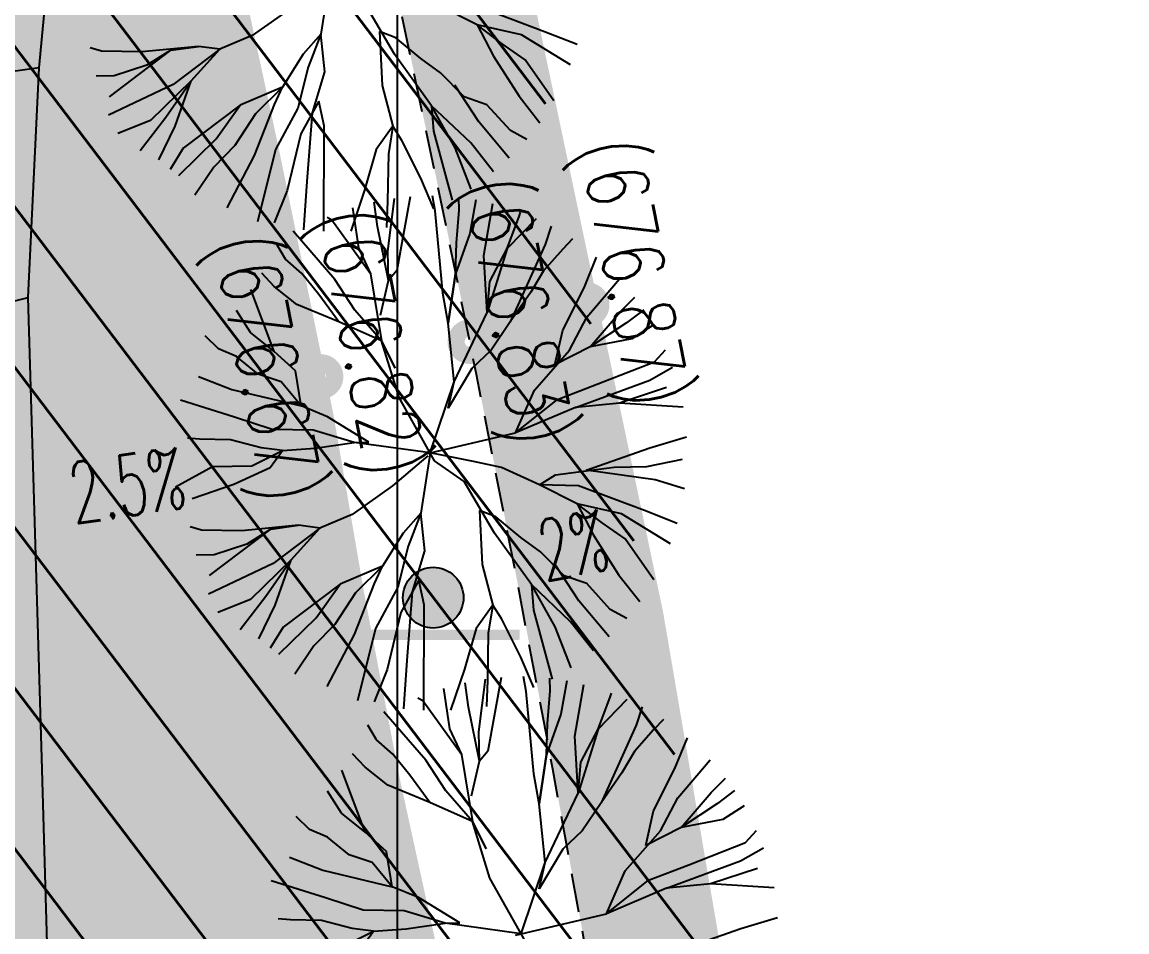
# Model space of a CAD drawing. Extents: x 352140 to 354978, y 6304672 to 6307963.
# Drawn here: x 352293.86 to 352311.93, y 6305826.88 to 6305841.76 of the extents above; entities that cross this region are included whole.
import ezdxf
from ezdxf.enums import TextEntityAlignment as Align

# ---------------------------------------------------------------- set-up
doc = ezdxf.new("R2010")
doc.units = 0
for name, pattern in [('CENTER', [50.8, 31.75, -6.35, 6.35, -6.35]), ('CONTINUOS', [0]), ('DASHDOT', [1, 0.5, -0.25, 0, -0.25]), ('DASHDOTX2', [2, 1, -0.5, 0, -0.5]), ('DASHED', [19.05, 12.7, -6.35])]:
    doc.linetypes.add(name, pattern=pattern)
doc.layers.get('0').update_dxf_attribs({"linetype": 'CONTINUOUS'})
for name, color, linetype in [('00-S2_ALL AREA APORTANTES', 150, 'CONTINUOUS'), ('00_Demarc_Señal Proyectada', 1, 'CONTINUOUS'), ('01_Dem Ext_Transl_niv.anillo', 130, 'CONTINUOUS'), ('02_Geo ext_Eje', 4, 'CONTINUOUS'), ('03_Pav ext_Escurrimiento', 2, 'CONTINUOUS'), ('03_Pav ext_HCV', 34, 'CONTINUOUS'), ('03_Pav ext_Vereda HC', 42, 'CONTINUOUS'), ('03_Pav proy_Solera Tipo A', 1, 'CONTINUOUS'), ('03_S2_Pav ext_Borde vereda', 7, 'CONTINUOUS'), ('03_S3_Pav ext_Cota', 2, 'CONTINUOUS'), ('1-coordenadas', 8, 'CONTINUOUS'), ('Paisajismo', 253, 'CONTINUOUS')]:
    doc.layers.add(name, color=color, linetype=linetype)
doc.layers.add('0_ASD_LINEA OFICIAL', color=253, linetype='DASHDOT', lineweight=20)
doc.layers.add('EJE PROYECTADO', color=7, linetype='DASHDOTX2', lineweight=15)
doc.styles.add('JPG_2MM', font='simplex.shx', dxfattribs={"height": 1})
doc.styles.add('ROMANS', font='romans.shx', dxfattribs={"width": 0.75})
doc.linetypes.add('CERCO_LINE', pattern='A,0.5,-0.2,[" X ",STANDARD,S=0.1,R=0,X=-0.1,Y=-0.05],-0.25', length=0.95)

# ---------------------------------------------------------------- blocks, each defined once
blk = doc.blocks.new('COORDENADAS')
at = {"layer": '1-coordenadas'}
blk.add_line((120, -900.625), (120, -0.625), dxfattribs=at)
blk = doc.blocks.new('*U877')
h = blk.add_hatch(color=256)
edge = h.paths.add_edge_path()
edge.add_ellipse((0, 0), major_axis=(-0.419, 0.419), ratio=1, start_angle=0, end_angle=360)
at = {"const_width": 0.2}
blk.add_lwpolyline([(-1.528, -0.727), (1.686, -0.723)], dxfattribs=at)
blk.add_ellipse((0, 0), major_axis=(-0.419, 0.419), ratio=1, start_param=3.927291289987745, end_param=10.21047659716733)
blk = doc.blocks.new('*U962')
at = {"layer": 'EJE PROYECTADO', "color": 7, "linetype": 'DASHDOT', "lineweight": 15, "ltscale": 4}
blk.add_arc((351858.011, 6305746.838), 442.658, 6.37614, 13.02471, dxfattribs=at)
blk = doc.blocks.new('A$C27410629')
at = {"true_color": 0x136734, "transparency": 33554559}
h = blk.add_hatch(dxfattribs=at)
h.set_pattern_fill('ANSI31', color=116, scale=0.5)
h.set_pattern_definition([(45, (-8759.5625, -519.1036), (-1.12253202, 1.12253202), [])])
h.paths.add_polyline_path([(137.507, 1252.464, 0.117627), (109.815, 1254.194, 0.066925), (94.445, 1249.334, 0.315349), (64.302, 1196.27, 0.022683), (65.729, 1185.31), (112.36, 1218.953), (153.478, 1161.962), (172.105, 1139.481), (187.958, 1141.808), (193.565, 1120.466), (224.198, 1050.129), (250.62, 989.479), (268.153, 972.735, 0.000007), (291.49, 983.299), (238.195, 1105.634), (205.293, 1181.112), (177.053, 1197.652)])
at = {"layer": '0_ASD_LINEA OFICIAL', "ltscale": 8}
blk.add_lwpolyline([(114.93, 875.699, 0.5, 0.5, 0), (112.824, 906.075, 0.5, 0.5, -0.0184), (112.379, 919.826, 0.5, 0.5, 0.017004), (112.185, 927.286, 0.5, 0.5, 0), (111.349, 941.81, 0.5, 0.5, 0), (108.727, 988.666, 0.5, 0.5, 0), (107.487, 1010.673, 0.5, 0.5, 0.013752), (105.397, 1035.562, 0.5, 0.5, 0.029078), (96.497, 1087.587, 0.5, 0.5, 0)], format="xyseb", dxfattribs=at)
blk = doc.blocks.new('1.0 - LO RECABARREN LOTEO PARQUE - VEGETACION PROPUESTA ETAPA MUNICIPAL')
at = {"layer": 'Paisajismo', "color": 251}
for p, q in [((352298.898, 6305842.544), (352298.745, 6305841.56)), ((352299.953, 6305841.235), (352299.456, 6305842.081)), ((352298.282, 6305842.005), (352297.624, 6305841.538)), ((352301.306, 6305841.715), (352300.686, 6305842.024)), ((352302.403, 6305841.602), (352301.327, 6305842.009)), ((352302.029, 6305841.552), (352301.306, 6305841.715)), ((352301.306, 6305841.715), (352301.573, 6305841.201)), ((352301.712, 6305841.402), (352301.306, 6305841.715)), ((352297.624, 6305841.538), (352297.094, 6305841.315)), ((352298.745, 6305841.56), (352298.457, 6305841.234)), ((352298.745, 6305841.56), (352298.541, 6305841.021)), ((352298.745, 6305841.56), (352298.745, 6305841.56)), ((352298.81, 6305840.946), (352298.745, 6305841.56)), ((352299.705, 6305841.605), (352299.749, 6305840.723)), ((352299.974, 6305841.503), (352299.705, 6305841.605)), ((352302.832, 6305841.061), (352302.029, 6305841.552)), ((352302.941, 6305841.391), (352302.403, 6305841.602)), ((352296.746, 6305841.362), (352295.819, 6305841.274)), ((352296.293, 6305841.3), (352296.746, 6305841.362)), ((352296.746, 6305841.362), (352296.293, 6305841.3)), ((352297.094, 6305841.315), (352296.746, 6305841.362)), ((352300.381, 6305841.163), (352299.974, 6305841.503)), ((352302.091, 6305841.142), (352301.712, 6305841.402)), ((352295.156, 6305841.281), (352294.974, 6305841.338)), ((352295.819, 6305841.274), (352295.156, 6305841.281)), ((352295.29, 6305840.539), (352296.293, 6305841.3)), ((352296.293, 6305841.3), (352295.897, 6305841.052)), ((352297.094, 6305841.315), (352296.33, 6305840.739)), ((352296.623, 6305840.798), (352297.094, 6305841.315)), ((352298.457, 6305841.234), (352298.12, 6305840.693)), ((352300.556, 6305840.391), (352299.953, 6305841.235)), ((352301.573, 6305841.201), (352301.988, 6305840.545)), ((352295.897, 6305841.052), (352295.366, 6305840.881)), ((352298.541, 6305841.021), (352298.367, 6305840.35)), ((352300.706, 6305840.929), (352300.381, 6305841.163)), ((352302.556, 6305840.471), (352302.091, 6305841.142)), ((352295.366, 6305840.881), (352295.072, 6305840.876)), ((352298.609, 6305840.274), (352298.81, 6305840.946)), ((352301.088, 6305840.535), (352300.706, 6305840.929)), ((352296.33, 6305840.739), (352295.271, 6305840.238)), ((352296.623, 6305840.798), (352295.961, 6305840.149)), ((352296.207, 6305840.202), (352296.623, 6305840.798)), ((352296.365, 6305840.056), (352296.623, 6305840.798)), ((352298.12, 6305840.693), (352297.425, 6305840.398)), ((352298.12, 6305840.693), (352297.675, 6305840.257)), ((352297.988, 6305840.409), (352298.12, 6305840.693)), ((352299.749, 6305840.723), (352299.922, 6305840.059)), ((352301.332, 6305840.13), (352300.938, 6305840.726)), ((352298.711, 6305840.463), (352298.419, 6305839.934)), ((352298.799, 6305840.062), (352298.711, 6305840.463)), ((352301.464, 6305840.408), (352301.088, 6305840.535)), ((352301.988, 6305840.545), (352302.328, 6305840.113)), ((352297.425, 6305840.398), (352296.493, 6305839.697)), ((352297.033, 6305839.848), (352297.425, 6305840.398)), ((352297.662, 6305839.578), (352297.988, 6305840.409)), ((352298.367, 6305840.35), (352298.006, 6305839.675)), ((352298.523, 6305839.15), (352298.609, 6305840.274)), ((352301.197, 6305839.785), (352300.556, 6305840.391)), ((352300.556, 6305840.391), (352300.59, 6305839.975)), ((352300.943, 6305839.704), (352300.556, 6305840.391)), ((352301.846, 6305839.988), (352301.464, 6305840.408)), ((352295.961, 6305840.149), (352295.422, 6305839.938)), ((352295.79, 6305839.66), (352296.207, 6305840.202)), ((352297.675, 6305840.257), (352297.337, 6305839.743)), ((352301.826, 6305839.536), (352301.332, 6305840.13)), ((352296.094, 6305839.508), (352296.365, 6305840.056)), ((352298.419, 6305839.934), (352298.195, 6305839.004)), ((352298.793, 6305838.342), (352298.799, 6305840.062)), ((352299.922, 6305840.059), (352299.651, 6305839.676)), ((352299.922, 6305840.059), (352299.85, 6305839.603)), ((352300.07, 6305839.824), (352299.922, 6305840.059)), ((352300.59, 6305839.975), (352300.896, 6305838.845)), ((352302.115, 6305839.837), (352301.846, 6305839.988)), ((352296.421, 6305839.252), (352297.033, 6305839.848)), ((352297.337, 6305839.743), (352296.997, 6305839.389)), ((352300.384, 6305839.206), (352300.07, 6305839.824)), ((352301.568, 6305839.309), (352301.197, 6305839.785)), ((352296.493, 6305839.697), (352296.278, 6305839.35)), ((352297.215, 6305838.724), (352297.662, 6305839.578)), ((352298.006, 6305839.675), (352297.708, 6305838.494)), ((352299.651, 6305839.676), (352299.462, 6305839.008)), ((352299.85, 6305839.603), (352299.838, 6305838.828)), ((352301.205, 6305839.029), (352300.943, 6305839.704)), ((352296.997, 6305839.389), (352296.685, 6305838.929)), ((352300.594, 6305838.707), (352300.384, 6305839.206)), ((352298.195, 6305839.004), (352297.984, 6305838.477)), ((352298.469, 6305838.362), (352298.523, 6305839.15)), ((352299.462, 6305839.008), (352299.234, 6305838.339)), ((352299.838, 6305838.828), (352299.819, 6305838.4)), ((352299.843, 6305838.015), (352299.951, 6305838.876)), ((352300.207, 6305838.904), (352299.99, 6305837.696)), ((352300.615, 6305838.674), (352300.574, 6305838.917)), ((352301.008, 6305838.684), (352301.004, 6305838.891)), ((352301.284, 6305838.85), (352301.185, 6305838.302)), ((352299.264, 6305838.721), (352299.364, 6305838.065)), ((352299.674, 6305838.415), (352299.62, 6305838.816)), ((352300.741, 6305837.328), (352300.615, 6305838.674)), ((352300.965, 6305838.149), (352301.008, 6305838.684)), ((352301.413, 6305837.944), (352301.562, 6305838.79)), ((352301.998, 6305838.596), (352302.014, 6305838.648)), ((352298.928, 6305838.521), (352298.847, 6305838.564)), ((352299.559, 6305837.641), (352298.928, 6305838.521)), ((352301.795, 6305838.057), (352301.998, 6305838.596)), ((352302.266, 6305838.544), (352301.795, 6305838.057)), ((352298.973, 6305837.55), (352298.291, 6305838.339)), ((352299.852, 6305837.533), (352299.674, 6305838.415)), ((352301.185, 6305838.302), (352300.948, 6305837.64)), ((352302.516, 6305838.42), (352302.415, 6305838.124)), ((352298.166, 6305837.882), (352298.028, 6305838.12)), ((352300.948, 6305837.64), (352300.965, 6305838.149)), ((352302.415, 6305838.124), (352301.971, 6305837.13)), ((352302.862, 6305838.214), (352302.703, 6305838.048)), ((352299.364, 6305838.065), (352299.559, 6305837.641)), ((352299.852, 6305837.533), (352299.843, 6305838.015)), ((352301.467, 6305837.009), (352301.413, 6305837.944)), ((352301.795, 6305838.057), (352301.467, 6305837.009)), ((352301.511, 6305837.517), (352301.795, 6305838.057)), ((352302.703, 6305838.048), (352302.389, 6305837.694)), ((352298.437, 6305837.647), (352298.166, 6305837.882)), ((352303.052, 6305837.412), (352303.258, 6305837.915)), ((352297.983, 6305837.437), (352297.778, 6305837.654)), ((352298.711, 6305837.304), (352298.437, 6305837.647)), ((352299.559, 6305837.641), (352299.74, 6305836.549)), ((352299.99, 6305837.696), (352299.852, 6305837.533)), ((352300.83, 6305836.837), (352300.948, 6305837.64)), ((352300.948, 6305837.64), (352300.83, 6305836.837)), ((352302.389, 6305837.694), (352302.182, 6305837.343)), ((352303.098, 6305836.933), (352303.63, 6305837.558)), ((352297.983, 6305836.37), (352297.601, 6305837.385)), ((352298.351, 6305837.142), (352297.983, 6305837.437)), ((352299.303, 6305837.048), (352298.973, 6305837.55)), ((352299.722, 6305836.967), (352299.852, 6305837.533)), ((352301.467, 6305837.009), (352301.511, 6305837.517)), ((352302.703, 6305836.721), (352303.052, 6305837.412)), ((352299.04, 6305836.856), (352298.711, 6305837.304)), ((352300.83, 6305836.837), (352300.741, 6305837.328)), ((352302.182, 6305837.343), (352301.844, 6305836.856)), ((352303.643, 6305837.021), (352303.881, 6305837.258)), ((352297.595, 6305836.685), (352297.367, 6305837.043)), ((352299.04, 6305836.856), (352298.351, 6305837.142)), ((352299.74, 6305836.549), (352299.303, 6305837.048)), ((352301.971, 6305837.13), (352301.844, 6305836.856)), ((352303.151, 6305836.448), (352303.643, 6305837.021)), ((352304.028, 6305837.052), (352303.747, 6305836.841)), ((352299.74, 6305836.549), (352299.04, 6305836.856)), ((352300.928, 6305835.876), (352300.83, 6305836.837)), ((352301.185, 6305836.416), (352301.467, 6305837.009)), ((352301.844, 6305836.856), (352301.532, 6305836.395)), ((352302.814, 6305836.393), (352303.098, 6305836.933)), ((352303.747, 6305836.841), (352303.151, 6305836.448)), ((352297.983, 6305836.37), (352297.595, 6305836.685)), ((352302.573, 6305836.155), (352302.703, 6305836.721)), ((352304.182, 6305836.803), (352303.832, 6305836.581)), ((352297.072, 6305836.418), (352296.854, 6305836.628)), ((352299.962, 6305836.099), (352299.74, 6305836.549)), ((352299.74, 6305836.549), (352299.962, 6305836.099)), ((352300.025, 6305835.619), (352299.74, 6305836.549)), ((352303.832, 6305836.581), (352303.151, 6305836.448)), ((352297.368, 6305836.29), (352297.072, 6305836.418)), ((352297.721, 6305836.003), (352297.368, 6305836.29)), ((352298.331, 6305836.055), (352297.983, 6305836.37)), ((352300.928, 6305835.876), (352301.185, 6305836.416)), ((352301.532, 6305836.395), (352301.217, 6305836.096)), ((352302.239, 6305835.741), (352302.814, 6305836.393)), ((352303.151, 6305836.448), (352302.573, 6305836.155)), ((352304.206, 6305836.205), (352304.385, 6305836.401)), ((352303.279, 6305835.841), (352304.206, 6305836.205)), ((352304.126, 6305835.903), (352304.498, 6305836.116)), ((352296.744, 6305835.964), (352297.291, 6305835.753)), ((352298.097, 6305835.876), (352297.721, 6305836.003)), ((352298.425, 6305835.482), (352298.331, 6305836.055)), ((352301.217, 6305836.096), (352300.829, 6305835.447)), ((352297.291, 6305835.753), (352298.425, 6305835.482)), ((352298.425, 6305835.482), (352298.097, 6305835.876)), ((352300.534, 6305834.713), (352300.928, 6305835.876)), ((352300.829, 6305835.447), (352300.928, 6305835.876)), ((352302.616, 6305835.588), (352303.279, 6305835.841)), ((352302.912, 6305835.459), (352304.126, 6305835.903)), ((352304.401, 6305835.782), (352303.632, 6305835.527)), ((352297.333, 6305835.301), (352296.447, 6305835.578)), ((352300.605, 6305834.587), (352300.025, 6305835.619)), ((352301.932, 6305835.04), (352302.239, 6305835.741)), ((352301.932, 6305835.04), (352302.616, 6305835.588)), ((352298.425, 6305835.482), (352298.425, 6305835.482)), ((352298.856, 6305835.303), (352298.425, 6305835.482)), ((352302.912, 6305835.459), (352301.932, 6305835.04)), ((352303.632, 6305835.527), (352302.912, 6305835.459)), ((352303.632, 6305835.527), (352302.912, 6305835.459)), ((352304.672, 6305835.46), (352303.632, 6305835.527)), ((352297.951, 6305835.099), (352297.333, 6305835.301)), ((352299.531, 6305834.888), (352298.856, 6305835.303)), ((352298.619, 6305835.084), (352297.951, 6305835.099)), ((352299.291, 6305834.883), (352298.619, 6305835.084)), ((352300.443, 6305834.691), (352301.932, 6305835.04)), ((352296.763, 6305834.938), (352296.562, 6305834.955)), ((352297.266, 6305834.928), (352296.763, 6305834.938)), ((352297.772, 6305834.796), (352297.266, 6305834.928)), ((352298.652, 6305834.791), (352299.291, 6305834.883)), ((352299.291, 6305834.883), (352299.531, 6305834.888)), ((352300.534, 6305834.713), (352299.291, 6305834.883)), ((352304.127, 6305834.796), (352304.73, 6305834.977)), ((352297.615, 6305834.504), (352298.118, 6305834.754)), ((352298.118, 6305834.754), (352297.772, 6305834.796)), ((352297.919, 6305834.477), (352298.118, 6305834.754)), ((352298.118, 6305834.754), (352298.652, 6305834.791)), ((352300.497, 6305834.666), (352299.918, 6305834.174)), ((352300.534, 6305834.713), (352300.381, 6305833.728)), ((352301.246, 6305834.573), (352300.534, 6305834.713)), ((352303.088, 6305834.434), (352304.127, 6305834.796)), ((352296.367, 6305834.16), (352296.975, 6305834.492)), ((352296.975, 6305834.492), (352297.615, 6305834.504)), ((352301.092, 6305834.249), (352300.605, 6305834.587)), ((352301.702, 6305834.475), (352301.246, 6305834.573)), ((352302.586, 6305834.358), (352303.545, 6305834.483)), ((352303.545, 6305834.483), (352304.078, 6305834.493)), ((352304.078, 6305834.493), (352304.664, 6305834.611)), ((352297.32, 6305834.204), (352297.919, 6305834.477)), ((352302.322, 6305834.192), (352301.702, 6305834.475)), ((352302.322, 6305834.192), (352302.586, 6305834.358)), ((352304.217, 6305834.274), (352303.088, 6305834.434)), ((352296.641, 6305833.97), (352297.32, 6305834.204)), ((352299.918, 6305834.174), (352299.26, 6305833.707)), ((352301.589, 6305833.403), (352301.092, 6305834.249)), ((352302.942, 6305833.883), (352302.322, 6305834.192)), ((352302.963, 6305834.178), (352302.322, 6305834.192)), ((352304.039, 6305833.77), (352302.963, 6305834.178)), ((352304.698, 6305834.128), (352304.217, 6305834.274)), ((352301.341, 6305833.773), (352301.385, 6305832.892)), ((352301.61, 6305833.671), (352301.341, 6305833.773)), ((352303.665, 6305833.72), (352302.942, 6305833.883)), ((352302.942, 6305833.883), (352303.209, 6305833.37)), ((352303.348, 6305833.57), (352302.942, 6305833.883)), ((352304.577, 6305833.559), (352304.039, 6305833.77)), ((352299.26, 6305833.707), (352298.73, 6305833.483)), ((352300.381, 6305833.728), (352300.093, 6305833.402)), ((352300.381, 6305833.728), (352300.177, 6305833.19)), ((352300.381, 6305833.728), (352300.381, 6305833.728)), ((352300.446, 6305833.115), (352300.381, 6305833.728)), ((352302.017, 6305833.331), (352301.61, 6305833.671)), ((352304.468, 6305833.23), (352303.665, 6305833.72)), ((352296.792, 6305833.45), (352296.609, 6305833.507)), ((352297.455, 6305833.442), (352296.792, 6305833.45)), ((352296.926, 6305832.708), (352297.929, 6305833.468)), ((352298.382, 6305833.53), (352297.455, 6305833.442)), ((352297.929, 6305833.468), (352297.533, 6305833.22)), ((352297.929, 6305833.468), (352298.382, 6305833.53)), ((352298.382, 6305833.53), (352297.929, 6305833.468)), ((352298.73, 6305833.483), (352297.966, 6305832.908)), ((352298.259, 6305832.966), (352298.73, 6305833.483)), ((352298.73, 6305833.483), (352298.382, 6305833.53)), ((352300.093, 6305833.402), (352299.756, 6305832.861)), ((352302.192, 6305832.56), (352301.589, 6305833.403)), ((352303.727, 6305833.31), (352303.348, 6305833.57)), ((352297.533, 6305833.22), (352297.002, 6305833.05)), ((352302.342, 6305833.097), (352302.017, 6305833.331)), ((352303.209, 6305833.37), (352303.623, 6305832.713)), ((352304.192, 6305832.64), (352303.727, 6305833.31)), ((352297.002, 6305833.05), (352296.708, 6305833.044)), ((352300.177, 6305833.19), (352300.003, 6305832.518)), ((352300.245, 6305832.443), (352300.446, 6305833.115)), ((352302.724, 6305832.703), (352302.342, 6305833.097)), ((352297.966, 6305832.908), (352296.907, 6305832.406)), ((352298.259, 6305832.966), (352297.597, 6305832.318)), ((352297.843, 6305832.371), (352298.259, 6305832.966)), ((352298.001, 6305832.225), (352298.259, 6305832.966)), ((352299.756, 6305832.861), (352299.061, 6305832.567)), ((352299.756, 6305832.861), (352299.31, 6305832.425)), ((352299.624, 6305832.577), (352299.756, 6305832.861)), ((352301.385, 6305832.892), (352301.557, 6305832.227)), ((352302.968, 6305832.298), (352302.574, 6305832.895)), ((352303.1, 6305832.577), (352302.724, 6305832.703)), ((352303.623, 6305832.713), (352303.964, 6305832.282)), ((352299.061, 6305832.567), (352298.129, 6305831.865)), ((352298.669, 6305832.016), (352299.061, 6305832.567)), ((352299.297, 6305831.746), (352299.624, 6305832.577)), ((352300.003, 6305832.518), (352299.642, 6305831.843)), ((352300.347, 6305832.631), (352300.055, 6305832.103)), ((352300.435, 6305832.23), (352300.347, 6305832.631)), ((352302.833, 6305831.954), (352302.192, 6305832.56)), ((352302.192, 6305832.56), (352302.226, 6305832.144)), ((352302.579, 6305831.872), (352302.192, 6305832.56)), ((352303.482, 6305832.156), (352303.1, 6305832.577)), ((352297.597, 6305832.318), (352297.058, 6305832.106)), ((352297.426, 6305831.828), (352297.843, 6305832.371)), ((352299.31, 6305832.425), (352298.973, 6305831.911)), ((352300.159, 6305831.319), (352300.245, 6305832.443)), ((352297.73, 6305831.676), (352298.001, 6305832.225)), ((352300.429, 6305830.51), (352300.435, 6305832.23)), ((352301.557, 6305832.227), (352301.287, 6305831.844)), ((352301.557, 6305832.227), (352301.486, 6305831.771)), ((352301.706, 6305831.993), (352301.557, 6305832.227)), ((352302.226, 6305832.144), (352302.531, 6305831.013)), ((352303.461, 6305831.704), (352302.968, 6305832.298)), ((352303.75, 6305832.005), (352303.482, 6305832.156)), ((352298.057, 6305831.421), (352298.669, 6305832.016)), ((352300.055, 6305832.103), (352299.831, 6305831.173)), ((352302.02, 6305831.375), (352301.706, 6305831.993)), ((352303.204, 6305831.478), (352302.833, 6305831.954)), ((352298.129, 6305831.865), (352297.914, 6305831.519)), ((352298.973, 6305831.911), (352298.632, 6305831.557)), ((352299.642, 6305831.843), (352299.344, 6305830.662)), ((352301.287, 6305831.844), (352301.098, 6305831.176)), ((352301.486, 6305831.771), (352301.474, 6305830.996)), ((352302.841, 6305831.198), (352302.579, 6305831.872)), ((352298.851, 6305830.892), (352299.297, 6305831.746)), ((352298.632, 6305831.557), (352298.321, 6305831.097)), ((352300.105, 6305830.531), (352300.159, 6305831.319)), ((352302.23, 6305830.876), (352302.02, 6305831.375)), ((352299.831, 6305831.173), (352299.62, 6305830.645)), ((352301.098, 6305831.176), (352300.869, 6305830.508)), ((352302.103, 6305830.814), (352302.062, 6305831.057)), ((352301.162, 6305830.554), (352301.108, 6305830.956)), ((352301.331, 6305830.155), (352301.439, 6305831.016)), ((352301.474, 6305830.996), (352301.455, 6305830.568)), ((352301.695, 6305831.044), (352301.478, 6305829.836)), ((352302.496, 6305830.824), (352302.492, 6305831.03)), ((352302.772, 6305830.989), (352302.673, 6305830.442)), ((352302.901, 6305830.084), (352303.05, 6305830.929)), ((352300.416, 6305830.661), (352300.335, 6305830.703)), ((352300.752, 6305830.86), (352300.852, 6305830.205)), ((352302.229, 6305829.468), (352302.103, 6305830.814)), ((352302.453, 6305830.288), (352302.496, 6305830.824)), ((352303.283, 6305830.197), (352303.486, 6305830.735)), ((352303.486, 6305830.735), (352303.502, 6305830.788)), ((352301.047, 6305829.781), (352300.416, 6305830.661)), ((352301.34, 6305829.672), (352301.162, 6305830.554)), ((352303.754, 6305830.684), (352303.283, 6305830.197)), ((352304.004, 6305830.56), (352303.903, 6305830.264)), ((352300.461, 6305829.689), (352299.779, 6305830.478)), ((352302.673, 6305830.442), (352302.436, 6305829.78)), ((352304.35, 6305830.353), (352304.191, 6305830.187)), ((352299.654, 6305830.022), (352299.516, 6305830.26)), ((352300.852, 6305830.205), (352301.047, 6305829.781)), ((352301.34, 6305829.672), (352301.331, 6305830.155)), ((352302.436, 6305829.78), (352302.453, 6305830.288)), ((352303.283, 6305830.197), (352302.955, 6305829.149)), ((352302.999, 6305829.657), (352303.283, 6305830.197)), ((352303.903, 6305830.264), (352303.459, 6305829.27)), ((352304.191, 6305830.187), (352303.877, 6305829.834)), ((352299.925, 6305829.786), (352299.654, 6305830.022)), ((352302.955, 6305829.149), (352302.901, 6305830.084)), ((352304.54, 6305829.552), (352304.746, 6305830.055)), ((352299.471, 6305829.577), (352299.266, 6305829.794)), ((352300.199, 6305829.444), (352299.925, 6305829.786)), ((352301.478, 6305829.836), (352301.34, 6305829.672)), ((352303.877, 6305829.834), (352303.67, 6305829.483)), ((352300.791, 6305829.188), (352300.461, 6305829.689)), ((352301.047, 6305829.781), (352301.228, 6305828.688)), ((352301.21, 6305829.106), (352301.34, 6305829.672)), ((352302.318, 6305828.976), (352302.436, 6305829.78)), ((352302.436, 6305829.78), (352302.318, 6305828.976)), ((352302.955, 6305829.149), (352302.999, 6305829.657)), ((352304.586, 6305829.073), (352305.118, 6305829.698)), ((352299.471, 6305828.51), (352299.089, 6305829.525)), ((352299.839, 6305829.282), (352299.471, 6305829.577)), ((352300.528, 6305828.996), (352300.199, 6305829.444)), ((352302.318, 6305828.976), (352302.229, 6305829.468)), ((352303.67, 6305829.483), (352303.332, 6305828.995)), ((352304.191, 6305828.861), (352304.54, 6305829.552)), ((352300.528, 6305828.996), (352299.839, 6305829.282)), ((352303.459, 6305829.27), (352303.332, 6305828.995)), ((352305.131, 6305829.16), (352305.369, 6305829.397)), ((352299.083, 6305828.825), (352298.855, 6305829.183)), ((352301.228, 6305828.688), (352300.791, 6305829.188)), ((352302.673, 6305828.555), (352302.955, 6305829.149)), ((352304.302, 6305828.533), (352304.586, 6305829.073)), ((352304.639, 6305828.587), (352305.131, 6305829.16)), ((352305.516, 6305829.192), (352305.235, 6305828.981)), ((352301.228, 6305828.688), (352300.528, 6305828.996)), ((352302.416, 6305828.016), (352302.318, 6305828.976)), ((352303.332, 6305828.995), (352303.02, 6305828.535)), ((352305.235, 6305828.981), (352304.639, 6305828.587)), ((352305.67, 6305828.943), (352305.32, 6305828.721)), ((352298.56, 6305828.558), (352298.342, 6305828.768)), ((352299.471, 6305828.51), (352299.083, 6305828.825)), ((352304.061, 6305828.295), (352304.191, 6305828.861)), ((352305.32, 6305828.721), (352304.639, 6305828.587)), ((352298.856, 6305828.43), (352298.56, 6305828.558)), ((352301.45, 6305828.238), (352301.228, 6305828.688)), ((352301.228, 6305828.688), (352301.45, 6305828.238)), ((352301.513, 6305827.758), (352301.228, 6305828.688)), ((352302.416, 6305828.016), (352302.673, 6305828.555)), ((352303.02, 6305828.535), (352302.705, 6305828.235)), ((352303.727, 6305827.88), (352304.302, 6305828.533)), ((352304.639, 6305828.587), (352304.061, 6305828.295)), ((352305.694, 6305828.345), (352305.873, 6305828.541)), ((352299.209, 6305828.143), (352298.856, 6305828.43)), ((352299.819, 6305828.195), (352299.471, 6305828.51)), ((352304.767, 6305827.98), (352305.694, 6305828.345)), ((352299.913, 6305827.621), (352299.819, 6305828.195)), ((352302.705, 6305828.235), (352302.317, 6305827.587)), ((352305.614, 6305828.042), (352305.986, 6305828.255)), ((352298.232, 6305828.104), (352298.779, 6305827.893)), ((352299.585, 6305828.016), (352299.209, 6305828.143)), ((352299.913, 6305827.621), (352299.585, 6305828.016)), ((352302.022, 6305826.853), (352302.416, 6305828.016)), ((352302.317, 6305827.587), (352302.416, 6305828.016)), ((352304.104, 6305827.727), (352304.767, 6305827.98)), ((352304.4, 6305827.599), (352305.614, 6305828.042)), ((352298.779, 6305827.893), (352299.913, 6305827.621)), ((352303.42, 6305827.18), (352303.727, 6305827.88)), ((352305.889, 6305827.921), (352305.12, 6305827.666)), ((352298.821, 6305827.44), (352297.935, 6305827.718)), ((352299.913, 6305827.621), (352299.913, 6305827.621)), ((352300.344, 6305827.442), (352299.913, 6305827.621)), ((352302.093, 6305826.727), (352301.513, 6305827.758)), ((352303.42, 6305827.18), (352304.104, 6305827.727)), ((352305.12, 6305827.666), (352304.4, 6305827.599)), ((352305.12, 6305827.666), (352304.4, 6305827.599)), ((352306.16, 6305827.6), (352305.12, 6305827.666)), ((352299.439, 6305827.238), (352298.821, 6305827.44)), ((352301.019, 6305827.028), (352300.344, 6305827.442)), ((352304.4, 6305827.599), (352303.42, 6305827.18)), ((352298.251, 6305827.078), (352298.05, 6305827.095)), ((352298.754, 6305827.068), (352298.251, 6305827.078)), ((352300.107, 6305827.224), (352299.439, 6305827.238)), ((352300.779, 6305827.023), (352300.107, 6305827.224)), ((352301.931, 6305826.831), (352303.42, 6305827.18)), ((352305.615, 6305826.935), (352306.218, 6305827.116)), ((352299.26, 6305826.936), (352298.754, 6305827.068)), ((352299.103, 6305826.644), (352299.606, 6305826.894)), ((352299.606, 6305826.894), (352299.26, 6305826.936)), ((352299.407, 6305826.617), (352299.606, 6305826.894)), ((352299.606, 6305826.894), (352300.14, 6305826.931)), ((352300.14, 6305826.931), (352300.779, 6305827.023)), ((352300.779, 6305827.023), (352301.019, 6305827.028)), ((352302.022, 6305826.853), (352300.779, 6305827.023)), ((352304.576, 6305826.574), (352305.615, 6305826.935))]:
    blk.add_line(p, q, dxfattribs=at)

msp = doc.modelspace()

# ---------------------------------------------------------------- hatches: boundary and pattern name
at = {"layer": '00-S2_ALL AREA APORTANTES', "linetype": 'DASHED', "lineweight": 40, "ltscale": 0.25}
h = msp.add_hatch(dxfattribs=at)
h.set_pattern_fill('ANSI31', color=150, scale=0.5, angle=82.24516605)
h.paths.add_polyline_path([(352300.461, 6305849.299), (352298.463, 6305857.67), (352287.269, 6305854.095), (352289.281, 6305846.6, -0.017092), (352295.088, 6305816.908), (352306.381, 6305819.118, 0.016935)])
h = msp.add_hatch(dxfattribs=at)
h.set_pattern_fill('ANSI31', color=40, scale=0.5, angle=82.24516605)
h.paths.add_polyline_path([(352289.281, 6305846.6), (352287.269, 6305854.095), (352276.231, 6305850.569, -0.023228), (352278.541, 6305841.982, -0.016115), (352283.796, 6305814.698), (352295.088, 6305816.908, 0.017092)])
at = {"layer": '03_Pav ext_HCV'}
h = msp.add_hatch(dxfattribs=at)
h.set_pattern_fill('SWAMP', color=256, scale=0.025, style=0)
h.set_pattern_definition([(359.999999999, (0, 0), (0.317500000006, 0.5499261309), [0.079375, -0.555625]), (90, (0.0397, -4e-13), (-0.317499999994, 0.549926130908), [0.0396875, -1.06016476181]), (90, (0.0496, -5e-13), (-0.317499999994, 0.549926130908), [0.03175, -1.06810226181]), (90, (0.02977, -3e-13), (-0.317499999994, 0.549926130908), [0.03175, -1.06810226181]), (59.999999999, (0.05953, -6e-13), (-0.317499999563, 0.549926131157), [0.0254, -0.6096]), (119.999999999, (0.01984, -2e-13), (-0.63499999957, 2.56e-10), [0.0254, -0.6096])])
edge = h.paths.add_edge_path()
edge.add_arc((352255.651, 6305960.769), 0.6, 191.9515, 355.6455, ccw=False)
edge.add_arc((352299.01, 6305969.946), 44.919, 191.6658, 191.9515, ccw=False)
edge.add_line((352255.019, 6305960.864), (352248.082, 6305960.934))
edge.add_arc((352299.01, 6305969.946), 51.719, 188.0126, 190.0351, ccw=False)
edge.add_line((352247.796, 6305962.737), (352247.593, 6305962.739))
edge.add_arc((352299.01, 6305969.946), 51.919, 187.9792, 192.0603)
edge.add_arc((352199.34, 6305948.651), 50, 5.6038, 12.0603, ccw=False)
edge.add_arc((352392.331, 6305968.564), 144.016, 185.9908, 195.05624)
edge.add_arc((352250.362, 6305930.375), 3, -16.8305, 15.0562, ccw=False)
edge.add_line((352253.233, 6305929.506), (352252.173, 6305926.002))
edge.add_arc((352255.045, 6305925.133), 3, 163.1695, 198.1695)
edge.add_line((352252.194, 6305924.197), (352253.674, 6305919.687))
edge.add_arc((352724.827, 6306085.564), 499.5, 199.39537, 202.53487)
edge.add_line((352263.466, 6305894.132), (352270.484, 6305874.028))
edge.add_line((352270.484, 6305874.028), (352273.271, 6305865.935))
edge.add_arc((352276.107, 6305866.911), 3, 199.0021, 234.0031)
edge.add_line((352274.344, 6305864.484), (352276.806, 6305862.696))
edge.add_arc((352275.043, 6305860.269), 3, 17.9764, 54.0015, ccw=False)
edge.add_arc((351377.63, 6305569.091), 946.469, 17.70596, 17.976359, ccw=False)
edge.add_arc((357281.014, 6307189.91), 5176.321, 194.922513, 195.061819)
edge.add_arc((351852.518, 6305745.765), 441.256, 9.34098, 12.96792, ccw=False)
edge.add_line((352287.923, 6305817.385), (352288.293, 6305814.231))
edge.add_line((352288.293, 6305814.231), (352288.556, 6305811.159))
edge.add_line((352288.556, 6305811.159), (352288.683, 6305808.103))
edge.add_line((352288.683, 6305808.103), (352288.681, 6305805.124))
edge.add_line((352288.681, 6305805.124), (352288.609, 6305802.156))
edge.add_line((352288.609, 6305802.156), (352288.539, 6305799.227))
edge.add_line((352288.539, 6305799.227), (352288.536, 6305796.285))
edge.add_line((352288.536, 6305796.285), (352288.661, 6305793.323))
edge.add_line((352288.661, 6305793.323), (352288.978, 6305790.357))
edge.add_line((352288.978, 6305790.357), (352289.267, 6305787.392))
edge.add_arc((351857.86, 6305746.823), 433.31, 3.22552, 5.37215, ccw=False)
edge.add_line((352290.484, 6305771.204), (352291.507, 6305753.032))
edge.add_line((352291.507, 6305753.032), (352291.707, 6305753.044))
edge.add_line((352291.707, 6305753.044), (352291.606, 6305754.841))
edge.add_line((352291.606, 6305754.841), (352297.896, 6305755.195))
edge.add_line((352297.896, 6305755.195), (352296.973, 6305771.57))
edge.add_arc((351858.011, 6305746.838), 439.658, 3.2247, 6.06057)
edge.add_arc((352297.201, 6305793.468), 2, 6.0606, 186.0606, ccw=False)
edge.add_arc((351858.007, 6305746.838), 443.663, 3.21745, 6.06057, ccw=False)
edge.add_line((352300.97, 6305771.738), (352301.89, 6305755.42))
edge.add_line((352301.89, 6305755.42), (352309.178, 6305755.831))
edge.add_line((352309.178, 6305755.831), (352309.279, 6305754.034))
edge.add_line((352309.279, 6305754.034), (352309.479, 6305754.045))
edge.add_line((352309.479, 6305754.045), (352308.458, 6305772.16))
edge.add_arc((351858.027, 6305746.839), 451.142, 3.21751, 7.53958)
edge.add_line((352305.269, 6305806.034), (352304.746, 6305808.988))
edge.add_line((352304.746, 6305808.988), (352304.181, 6305811.933))
edge.add_line((352304.181, 6305811.933), (352303.54, 6305814.857))
edge.add_line((352303.54, 6305814.857), (352302.827, 6305817.756))
edge.add_line((352302.827, 6305817.756), (352302.076, 6305820.641))
edge.add_line((352302.076, 6305820.641), (352301.322, 6305823.532))
edge.add_line((352301.322, 6305823.532), (352300.604, 6305826.45))
edge.add_line((352300.604, 6305826.45), (352299.956, 6305829.407))
edge.add_line((352299.956, 6305829.407), (352299.384, 6305832.389))
edge.add_line((352299.384, 6305832.389), (352298.877, 6305835.333))
edge.add_arc((351856.224, 6305746.557), 451.467, 11.34037, 13.00836)
edge.add_arc((357281.014, 6307189.91), 5162.321, 194.999983, 195.064624, ccw=False)
edge.add_arc((357281.014, 6307189.91), 5162.321, 194.918755, 194.999983, ccw=False)
edge.add_arc((351377.63, 6305569.091), 960.469, 17.685582, 18.028446)
edge.add_line((352290.943, 6305866.346), (352286.557, 6305879.564))
edge.add_line((352286.557, 6305879.564), (352285.089, 6305883.77))
edge.add_arc((352287.921, 6305884.759), 3, 164.2427, 199.242, ccw=False)
edge.add_line((352285.034, 6305885.573), (352285.941, 6305888.787))
edge.add_arc((352283.054, 6305889.601), 3, 344.2427, 379.2412)
edge.add_line((352285.886, 6305890.59), (352282.157, 6305901.272))
edge.add_arc((352724.827, 6306085.564), 479.5, 199.39537, 202.60286, ccw=False)
edge.add_arc((352393.291, 6305968.811), 128.007, 193.01673, 199.38233, ccw=False)
edge.add_line((352268.574, 6305939.979), (352268.051, 6305942.428))
edge.add_arc((352265.117, 6305941.802), 3, 12.0434, 47.0434)
edge.add_line((352267.162, 6305943.998), (352264.9, 6305946.104))
edge.add_arc((352266.939, 6305948.304), 3, 189.0153, 227.1838, ccw=False)
edge.add_arc((352397.749, 6305969.233), 135.474, 186.61724, 189.08835, ccw=False)
edge.add_arc((352283.044, 6305955.926), 20, 179.05, 186.6144, ccw=False)
edge.add_arc((352329.329, 6305955.158), 66.291, 173.57381, 179.05002, ccw=False)
edge.add_line((352263.455, 6305962.578), (352263.254, 6305962.58))
edge.add_arc((352329.329, 6305955.158), 66.491, 173.59144, 175.14861)
edge.add_line((352263.076, 6305960.781), (352256.257, 6305960.851))
edge.add_arc((352287.882, 6305959.08), 31.675, 176.7951, 177.0268)
at = {"layer": '03_Pav ext_Vereda HC'}
h = msp.add_hatch(dxfattribs=at)
h.set_pattern_fill('DOTS', color=256, scale=0.2, style=0)
h.paths.add_polyline_path([(352245.122, 6305966.765, -0.29647), (352293.78, 6306034.074, -0.01723), (352299.171, 6306035.971), (352298.617, 6306037.898, 0.01746), (352293.034, 6306035.93, 0.331704), (352243.273, 6305956.815, 0.025875), (352245.297, 6305941.433), (352247.25, 6305941.873, -0.025742), (352245.267, 6305956.973, -0.01903), (352245.029, 6305962.765), (352247.184, 6305962.743), (352247.099, 6305963.421, -0.015971), (352246.789, 6305966.748)])
h.paths.add_polyline_path([(352253.203, 6305919.521, -0.027295), (352248.679, 6305935.021), (352246.729, 6305934.58, 0.027318), (352251.316, 6305918.857, 0.013664), (352261.129, 6305893.241), (352268.112, 6305873.236, 0.017415), (352273.982, 6305856.846, -0.040658), (352278.541, 6305841.982, -0.002815), (352279.585, 6305837.24), (352281.547, 6305837.633, 0.002828), (352280.493, 6305842.417, 0.040614), (352275.845, 6305857.576, -0.017452), (352270.009, 6305873.87), (352262.999, 6305893.954, -0.013692)])
h = msp.add_hatch(dxfattribs=at)
h.set_pattern_fill('DOTS', color=256, scale=0.2)
h.paths.add_polyline_path([(352308.871, 6305801.474), (352306.889, 6305801.207, -0.002312), (352307.372, 6305797.052, -0.001502), (352307.666, 6305794.352), (352309.656, 6305794.548, 0.00151), (352309.36, 6305797.275, 0.002327)])
h.paths.add_polyline_path([(352289.547, 6305887.688), (352284.493, 6305902.165, -0.002236), (352282.871, 6305906.111), (352281.008, 6305905.383, 0.002219), (352282.625, 6305901.451), (352287.665, 6305887.009, -0.028012), (352295.189, 6305862.774), (352295.542, 6305861.294), (352297.477, 6305861.801), (352297.132, 6305863.248, 0.028)])
h.paths.add_polyline_path([(352300.461, 6305849.299), (352299.102, 6305854.991), (352297.167, 6305854.483), (352298.514, 6305848.841, -0.022887), (352305.993, 6305808.15), (352307.975, 6305808.417, 0.022893)])
h.paths.add_polyline_path([(352310.338, 6305787.582), (352308.348, 6305787.386, -0.008379), (352309.453, 6305772.273), (352310.477, 6305754.101), (352309.88, 6305754.067), (352310.103, 6305750.074), (352310.702, 6305750.107), (352312.118, 6305724.975), (352314.105, 6305725.087), (352312.69, 6305750.379), (352311.45, 6305772.385, 0.008388)])

# ---------------------------------------------------------------- linework, layer by layer
at = {"layer": '01_Dem Ext_Transl_niv.anillo', "color": 252, "linetype": 'DASHED', "flags": 128}
for points in [[(352294.139, 6305841.012), (352291.488, 6305840.645), (352287.532, 6305842.915), (352286.425, 6305846.895), (352286.78, 6305852.684), (352288.072, 6305858.123), (352290.551, 6305861.211), (352295.409, 6305863.951), (352296.924, 6305864.144)], [(352290.07, 6305792.38), (352288.816, 6305805.539), (352288.289, 6305819.225), (352288.25, 6305830.037), (352288.321, 6305834.38), (352290.649, 6305836.429), (352293.959, 6305837.256)]]:
    msp.add_lwpolyline(points, dxfattribs=at)
at = {"layer": '01_Dem Ext_Transl_niv.anillo', "color": 130, "linetype": 'CERCO_LINE', "ltscale": 6, "flags": 128}
msp.add_lwpolyline([(352295.948, 6305790.249), (352295.002, 6305805.807), (352294.487, 6305819.104), (352294.18, 6305829.728), (352293.959, 6305837.256), (352294.139, 6305841.012), (352294.731, 6305847.289), (352295.463, 6305854.648), (352296.099, 6305860.706), (352297.093, 6305860.79)], dxfattribs=at)
at = {"layer": '02_Geo ext_Eje', "linetype": 'CENTER', "ltscale": 0.1, "const_width": 0.3, "flags": 128}
msp.add_lwpolyline([(352349.794, 6305360.986), (352333.731, 6305385.384), (352322.646, 6305532.967), (352325.472, 6305533.689), (352324.978, 6305541.216, -0.043073), (352325.404, 6305548.019), (352326.02, 6305553.015, 0.056747), (352326.279, 6305558.677, 0.053083), (352322.961, 6305581.537, -0.011733), (352321.9, 6305586.06, -0.037743), (352321.683, 6305587.704), (352320.628, 6305606.515), (352318.894, 6305637.411), (352316.789, 6305667.787, -0.0184), (352316.344, 6305681.538, 0.017004), (352316.15, 6305688.998), (352315.314, 6305703.523), (352312.692, 6305750.379), (352311.452, 6305772.385, 0.013752), (352309.362, 6305797.275, 0.029078), (352300.462, 6305849.299), (352297.637, 6305860.812, -0.024892), (352297.133, 6305863.248, 0.028), (352289.548, 6305887.688), (352284.495, 6305902.165, -0.014035), (352274.899, 6305927.159, -0.041131), (352269.694, 6305947.022, -0.022683), (352268.267, 6305957.982, -0.315349), (352298.41, 6306011.047, -0.066925), (352313.78, 6306015.906, -0.117627), (352341.472, 6306014.177, -0.044276), (352351.216, 6306010.233), (352375.987, 6305996.564, 0.017507), (352388.787, 6305990.074, -0.01159), (352405.989, 6305981.142, 0.089451), (352438.595, 6305970.961, 0.020749), (352449.544, 6305970.832, 0.029265), (352464.922, 6305972.192, 0.014552), (352487.507, 6305976.197, 0.032114), (352533.78, 6305988.648, 0.007917), (352545.889, 6305992.907, -0.040344), (352609.06, 6306011.042), (352610.031, 6306011.236), (352708.352, 6306025.119)], format="xyb", dxfattribs=at)
at = {"layer": '03_Pav ext_Escurrimiento'}
for points in [[(352296.435, 6305835.337, 0, 0.4, 0), (352295.564, 6305835.192, 0, 0, 0), (352294.438, 6305835.004, 0, 0, 0)], [(352301.885, 6305833.899, 0, 0.32, 0), (352302.578, 6305834.033, 0, 0, 0), (352303.366, 6305834.185, 0, 0, 0)]]:
    msp.add_lwpolyline(points, format="xyseb", dxfattribs=at)
at = {"layer": '03_Pav proy_Solera Tipo A', "linetype": 'CONTINUOS', "ltscale": 0.1}
msp.add_lwpolyline([(352309.479, 6305754.045, 0.15, 0.15, 0), (352308.458, 6305772.16, 0.15, 0.15, 0.018861), (352305.269, 6305806.034, 0.15, 0.15, 0), (352304.746, 6305808.988, 0.15, 0.15, 0), (352304.181, 6305811.933, 0.15, 0.15, 0), (352303.54, 6305814.857, 0.15, 0.15, 0), (352302.827, 6305817.756, 0.15, 0.15, 0), (352302.076, 6305820.641, 0.15, 0.15, 0), (352301.322, 6305823.532, 0.15, 0.15, 0), (352300.604, 6305826.45, 0.15, 0.15, 0), (352299.956, 6305829.407, 0.15, 0.15, 0), (352299.384, 6305832.389, 0.15, 0.15, 0), (352298.877, 6305835.333, 0.15, 0.15, 0.007278), (352296.105, 6305848.18, 0.15, 0.15, -0.000282)], format="xyseb", dxfattribs=at)
at = {"layer": '03_S2_Pav ext_Borde vereda', "linetype": 'DASHED', "ltscale": 0.05}
msp.add_lwpolyline([(352309.479, 6305754.045), (352310.477, 6305754.101), (352309.453, 6305772.273, 0.013752), (352307.372, 6305797.052, 0.029075), (352298.514, 6305848.841), (352295.189, 6305862.774, 0.028012), (352287.665, 6305887.009), (352282.625, 6305901.451, -0.014004), (352273.011, 6305926.495, -0.063286), (352266.273, 6305957.804, -0.021541), (352266.03, 6305962.551), (352263.857, 6305962.574)], format="xyb", dxfattribs=at)
at = {"layer": '03_S3_Pav ext_Cota', "const_width": 0.45}
for points in [[(352302.981, 6305837.207, 1), (352303.224, 6305837.065, 1)], [(352301.062, 6305836.604, 1), (352301.305, 6305836.462, 1)], [(352298.627, 6305836.032, 1), (352298.87, 6305835.891, 1)]]:
    msp.add_lwpolyline(points, format="xyb", close=True, dxfattribs=at)

# ---------------------------------------------------------------- block references
at = {"color": 252, "linetype": 'DASHED'}
msp.add_blockref('COORDENADAS', (352180, 6306200.625), dxfattribs=at)
at = {"layer": '00_Demarc_Señal Proyectada', "xscale": 0.8375902919963977, "yscale": 0.8375902919963977, "zscale": 0.8375902919963977}
msp.add_blockref('*U877', (352300.584, 6305832.347), dxfattribs=at)
at = {"layer": '03_S2_Pav ext_Borde vereda', "linetype": 'Continuous'}
msp.add_blockref('A$C27410629', (352203.962, 6304761.714), dxfattribs=at)
at = {"layer": 'EJE PROYECTADO', "color": 7, "linetype": 'DASHDOTX2', "lineweight": 15, "ltscale": 4}
msp.add_blockref('*U962', (0, 0), dxfattribs=at)
at = {"layer": 'Paisajismo'}
msp.add_blockref('1.0 - LO RECABARREN LOTEO PARQUE - VEGETACION PROPUESTA ETAPA MUNICIPAL', (0, 0), dxfattribs=at)

# ---------------------------------------------------------------- texts
at = {"layer": '03_Pav ext_Escurrimiento', "style": 'ROMANS', "oblique": 359.8723, "width": 0.597843}
for s, rotation, p in [('2.5%%%', 8.2951, (352295.65, 6305833.689)), ('2%%%', 10.7608, (352302.967, 6305832.714))]:
    msp.add_text(s, height=0.9997, rotation=rotation, dxfattribs=at).set_placement(p, align=Align.CENTER)
at = {"layer": '03_S3_Pav ext_Cota', "style": 'JPG_2MM', "width": 0.75}
for s, p in [('(676.87)', (352302.964, 6305839.748)), ('(676.83)', (352301.071, 6305839.123)), ('(676.82)', (352298.663, 6305838.61)), ('(676.67)', (352296.97, 6305838.189))]:
    msp.add_text(s, height=1, rotation=281.1674, dxfattribs=at).set_placement(p)

doc.saveas('drawing.dxf')
